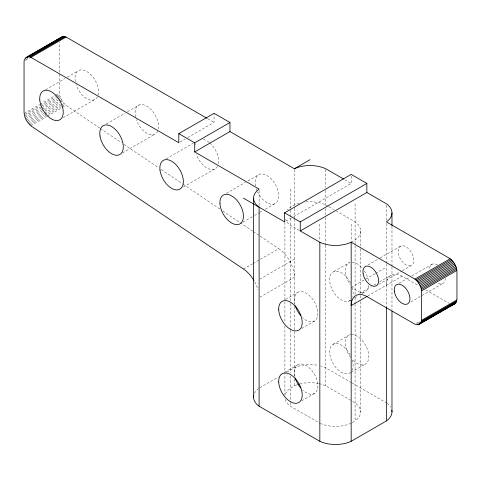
<?xml version="1.0" encoding="UTF-8"?>
<svg xmlns="http://www.w3.org/2000/svg" width="481" height="481" viewBox="0 0 481 481"><rect width="100%" height="100%" fill="white"/><g stroke="black" fill="none" stroke-linecap="round" stroke-linejoin="round"><path stroke-width="0.36" stroke-dasharray="2.4 1.8" d="M99.675 128.018L66.095 105.387C62.464 102.303 59.963 97.841 59.373 93.098L59.373 42.43M187.77 137.548L214.057 122.384L214.057 113.318M25.601 59.506L28.806 57.66M25.397 60.552L29.245 58.333M45.545 89.743L64.779 78.644M67.34 77.158L77.597 71.242M24.116 113.456L39.502 104.569M40.139 104.203L54.888 95.689M55.525 95.316L59.373 93.098M24.952 114.394L39.695 105.88M40.338 105.513L55.724 96.633M56.367 96.26L59.572 94.408M24.633 116.113L40.663 106.86M41.3 106.493L56.686 97.607M57.329 97.24L59.891 95.761M25.078 117.478L41.107 108.225M41.751 107.858L57.131 98.972M57.774 98.605L60.341 97.12M25.643 118.837L41.667 109.584M42.31 109.217L58.333 99.964M58.977 99.591L60.901 98.479M26.311 120.172L59.001 101.293M59.644 100.926L61.568 99.814M27.074 121.452L42.46 112.572M45.022 111.093L59.764 102.579M60.408 102.206L62.332 101.1M27.922 122.673L43.945 113.42M44.589 113.047L59.975 104.167M28.842 123.803L44.228 114.923M44.865 114.55L60.895 105.297M61.538 104.93L64.099 103.451M29.816 124.838L45.845 115.584M48.413 114.099L61.231 106.698M61.875 106.331L65.079 104.479M30.838 125.745L46.867 116.492M47.505 116.119L61.61 107.978M62.253 107.612L66.095 105.387M63.167 117.743L95.863 98.87M106.403 123.918L124.994 113.179M127.561 111.7L139.099 105.038M122.451 152.94L154.503 134.433M180.08 141.985L185.209 139.027M166.234 158.814L193.158 143.272M183.411 187.031L214.183 169.264M226.208 193.446L245.442 182.341M248.01 180.862L258.261 174.94M242.929 222.138L253.83 215.843M254.467 215.476L258.958 212.885M259.596 212.512L262.8 210.66M265.368 209.181L275.625 203.259M285.864 221.146L292.977 217.039M293.626 216.666L351.172 183.441L351.172 175.787M243.494 269.053L252.465 263.871M253.108 263.504L278.752 248.695A23.912 13.805 60 0 1 294.366 277.309L259.752 297.3M259.752 279.202L294.366 259.217M351.172 242.25L355.092 239.989A24.934 14.394 0 0 0 355.092 221.897L336.568 211.201M285.504 299.447L297.414 292.574M333.946 271.555L349.615 262.506A16.619 9.596 60 0 0 350.18 284.361M367.983 264.995L379.521 258.333M380.158 257.966L400.673 246.122M351.172 287.488L374.891 273.797M375.535 273.424L386.429 267.129M359.662 293.308L371.2 286.646M373.767 285.167L376.972 283.315M379.533 281.836L391.077 275.174M301.665 328.457L314.827 320.857M348.815 301.16L350.697 300.078M354.455 297.907L358.219 295.731M361.977 293.56L364.484 292.111M378.673 284.397L401.749 271.074M402.393 270.707L411.369 265.524A11.081 6.397 60 0 0 408.309 248.491A11.081 6.397 60 0 0 398.388 253.457A11.081 6.397 60 0 0 411.369 265.524M367.839 295.959L402.104 276.178L418.849 285.846M399.074 283.291L409.331 277.369M411.898 275.89L432.413 264.045M333.135 344.306L348.803 335.257M284.92 372.162L297.456 364.923M259.752 387.77L278.343 377.038M286.676 372.228L294.366 367.785A24.934 14.394 0 0 1 318.35 365.41M410.9 301.924L442.31 283.79M296.663 384.932A24.934 14.394 0 0 0 294.366 385.882L290.452 388.143A24.934 14.394 0 0 0 285.071 395.562M416.161 323.448L420.009 321.23M417.809 323.43L420.37 321.951M301.623 400.865L314.784 393.266M350.877 372.444L365.295 364.123M352.29 422.552L355.092 420.941L355.092 304.485M344.805 179.768L351.172 183.441M207.57 118.645L214.057 122.384M328.264 206.409L325.709 204.93A24.934 14.394 0 0 0 305.82 201.942M328.902 206.776L334.012 209.728M425.932 289.935L449.116 303.319M299.392 230.453L290.452 225.288A24.934 14.394 0 0 1 285.546 219.474M351.551 382.702L325.709 367.785A24.934 14.394 0 0 0 320.953 366.041M352.194 383.074L386.429 402.844M319.011 383.646A24.934 14.394 0 0 1 325.709 385.882L351.9 400.998M352.537 401.37L355.092 402.844A24.934 14.394 0 0 1 355.092 420.941M285.191 399.356A24.934 14.394 0 0 0 290.452 406.235L319.835 423.202M100.295 128.433L121.434 142.683M123.924 144.36L158.742 167.827M161.231 169.498L182.371 183.748M182.996 184.169L220.304 209.307M222.787 210.985L252.633 231.096M253.259 231.517L278.752 248.695M391.973 226.365L391.973 266.173M391.973 266.925L391.973 309.74M386.429 205.303L386.429 220.322M386.429 223.328L386.429 263.137M386.429 263.889L386.429 306.968M360.63 230.94L360.63 248.214M360.63 248.96L360.63 294.763M360.63 295.514L360.63 298.515M360.63 301.521L360.63 411.892M355.092 203.8L355.092 294.799M355.092 297.727L355.092 303.812M351.172 224.158L351.172 241.528M325.709 169.492L325.709 187.518M325.709 190.458L325.709 205.543M325.709 208.55L325.709 214.694M325.709 217.562L325.709 244.727M325.709 245.352L325.709 385.882M319.835 224.158L319.835 240.807M294.366 169.492L294.366 207.936M294.366 208.369L294.366 218.837M294.366 219.198L294.366 303.481M294.366 306.295L294.366 376.118M294.366 379.124L294.366 385.882M290.452 189.099L290.452 302.621M290.452 303.301L290.452 329.653M290.452 330.327L290.452 373.202M290.452 376.13L290.452 401.731M290.452 402.483L290.452 406.235M284.908 222.246L284.908 301.082M284.908 301.834L284.908 322.108M284.908 325.859L284.908 396.44M259.109 190.596L259.109 205.549M299.122 203.186A24.934 14.394 0 0 0 294.366 204.93L290.452 207.191A24.934 14.394 0 0 0 287.428 209.938M254.437 393.428A24.934 14.394 0 0 1 259.109 388.143M387.013 403.27A24.934 14.394 0 0 1 390.548 407.094M299.765 383.964A24.934 14.394 0 0 1 318.35 383.507M351.172 423.202A24.934 14.394 0 0 1 320.388 423.454M351.256 334.535A16.619 9.596 60 0 1 368.783 355.687A16.619 9.596 60 0 1 352.465 359.541M350.661 357.389A16.619 9.596 60 0 1 350.601 334.62M368.747 285.425A16.619 9.596 60 0 1 352.886 287.596M352.224 262.151A16.619 9.596 60 0 1 362.614 268.572M364.327 270.851A16.619 9.596 60 0 1 368.65 281.83M386.429 285.227A22.421 12.945 60 0 1 402.104 276.178M350.649 372.432A16.619 9.596 60 0 1 333.495 364.255A16.619 9.596 60 0 1 333.255 344.24A16.619 9.596 60 0 1 350.439 355.327M352.272 359.932A16.619 9.596 60 0 1 352.2 370.28M350.451 300.228A16.619 9.596 60 0 1 333.327 291.594A16.619 9.596 60 0 1 333.363 271.807A16.619 9.596 60 0 1 350.481 283.026M352.296 287.632A16.619 9.596 60 0 1 352.741 296.38M294.913 376.701A16.619 9.596 60 0 1 304.93 364.905A16.619 9.596 60 0 1 317.815 387.223A16.619 9.596 60 0 1 302.585 390.001M294.931 304.407A16.619 9.596 60 0 1 304.864 292.496A16.619 9.596 60 0 1 317.821 314.772A16.619 9.596 60 0 1 302.651 317.676M445.196 278.174A11.081 6.397 60 0 1 437.59 283.093M429.569 268.5A11.081 6.397 60 0 1 438.155 265.374M97.469 96.777A16.619 9.596 60 0 1 86.935 98.737A16.619 9.596 60 0 1 76.166 84.896M75.301 81.62A16.619 9.596 60 0 1 87.506 71.958A16.619 9.596 60 0 1 97.703 96.26M135.504 116.937A16.619 9.596 60 0 1 148.99 107.666A16.619 9.596 60 0 1 156.139 133.369A16.619 9.596 60 0 1 136.237 119.571M217.502 166.348A16.619 9.596 60 0 1 206.938 168.025A16.619 9.596 60 0 1 196.302 154.251M195.4 144.847A16.619 9.596 60 0 1 195.731 143.663M203.349 139.436A16.619 9.596 60 0 1 209.223 142.478M209.728 142.899A16.619 9.596 60 0 1 218.344 163.991M255.597 186.087A16.619 9.596 60 0 1 268.452 176.515A16.619 9.596 60 0 1 277.134 201.743A16.619 9.596 60 0 1 257.63 192.003M257.046 190.698A16.619 9.596 60 0 1 256.301 188.714M254.641 281.74A23.912 13.805 60 0 1 257.972 289.851"/><path stroke-width="0.72" d="M391.811 410.263A24.934 14.394 0 0 1 386.429 420.941L351.172 441.293A24.934 14.394 0 0 1 319.835 441.293L259.109 406.235L259.109 207.191A24.934 14.394 0 0 1 259.109 189.099L194.703 151.912L229.96 131.566L229.966 122.499L214.057 113.318L178.8 133.652L178.8 142.719L31.884 57.912C28.433 55.141 23.377 58.057 24.05 62.434L24.05 112.199C24.254 117.821 27.333 123.256 31.884 126.521L243.494 269.053A23.912 13.805 60 0 1 253.902 280.441M194.703 151.912L194.709 142.845L229.966 122.499M367.201 296.332L351.172 305.585A22.421 12.945 60 0 1 366.847 296.536L414.881 324.194L416.853 324.723L418.626 324.561L454.653 303.872L455.898 302.717L456.685 300.986L456.95 298.797L456.95 271.657C456.734 266.252 453.685 260.973 449.116 258.087L386.429 221.897A24.934 14.394 0 0 0 386.429 203.8L366.847 192.49L300.246 230.94L300.246 221.897L366.847 183.441L366.847 192.49M419.396 324.224L421.097 322.27L421.627 320.298L421.627 290.795C421.025 286.225 418.536 281.908 414.881 279.106L351.172 242.25A24.934 14.394 0 0 1 319.835 242.25L300.246 230.94M60.931 37.506L63.227 36.508L66.119 37.043L206.92 118.272M26.347 57.365L61.604 37.007M25.667 57.864L62.374 36.67M27.664 57.041L63.227 36.508M28.884 56.872L64.147 36.514M29.858 57.047L65.115 36.694M30.862 57.401L66.119 37.043M229.96 131.566L294.366 168.741L310.041 159.692M243.44 198.148L284.572 221.897L284.572 212.849L351.172 174.399L366.847 183.441M414.881 279.106L450.138 258.754M415.885 279.918L451.142 259.566M416.853 280.862L452.116 260.504M417.773 281.914L453.03 261.556M418.626 283.062L453.884 262.71M419.396 284.289L454.653 263.931M420.069 285.57L455.333 265.211M420.641 286.88L455.898 266.528M421.097 288.203L456.355 267.851M421.422 289.514L456.685 269.162M421.627 290.795L456.884 270.436M421.627 320.298L456.884 299.94M421.422 321.344L456.685 300.986M421.097 322.27L456.355 301.918M417.773 324.729L419.053 323.99M420.34 323.25L455.898 302.717M418.626 324.561L455.333 303.373M454.653 303.872L453.03 304.371M343.536 179.034L325.709 168.741A24.934 14.394 0 0 0 294.366 168.741M284.572 212.849L300.246 221.897M178.8 133.652L194.709 142.845M391.973 212.849L391.973 225.619M391.973 311.243L391.973 411.892M386.429 306.968L386.429 420.941M351.172 242.25L351.172 441.293M319.835 242.25L319.835 441.293M253.571 198.148L253.571 397.192M259.109 406.235A24.934 14.394 0 0 1 253.727 395.562M297.871 384.511A24.934 14.394 0 0 1 299.122 384.133M300.691 387.999A16.619 9.596 60 0 1 295.262 378.012M300.751 315.686A16.619 9.596 60 0 1 295.286 305.718M278.709 309.65A16.619 9.596 60 0 0 296.819 330.844A16.619 9.596 60 0 0 295.821 306.794A16.619 9.596 60 0 0 278.709 309.65M278.709 381.95A16.619 9.596 60 0 0 296.765 403.234A16.619 9.596 60 0 0 295.881 379.238A16.619 9.596 60 0 0 278.709 381.95M363.131 273.809A11.081 6.397 60 0 0 376.106 285.882A11.081 6.397 60 0 0 373.052 268.849A11.081 6.397 60 0 0 363.131 273.809M394.366 291.252A11.081 6.397 60 0 0 407.052 304.142A11.081 6.397 60 0 0 404.888 287.428A11.081 6.397 60 0 0 394.366 291.252M39.785 100.078A16.619 9.596 60 0 0 58.381 120.376A16.619 9.596 60 0 0 56.259 95.773A16.619 9.596 60 0 0 39.785 100.078M100.006 136.009A16.619 9.596 60 0 0 119.246 154.792A16.619 9.596 60 0 0 115.38 129.479A16.619 9.596 60 0 0 100.006 136.009M159.987 170.052A16.619 9.596 60 0 0 178.92 189.622A16.619 9.596 60 0 0 175.932 164.646A16.619 9.596 60 0 0 159.987 170.052M219.943 203.295A16.619 9.596 60 0 0 238.017 224.543A16.619 9.596 60 0 0 237.091 200.529A16.619 9.596 60 0 0 219.943 203.295"/></g></svg>
